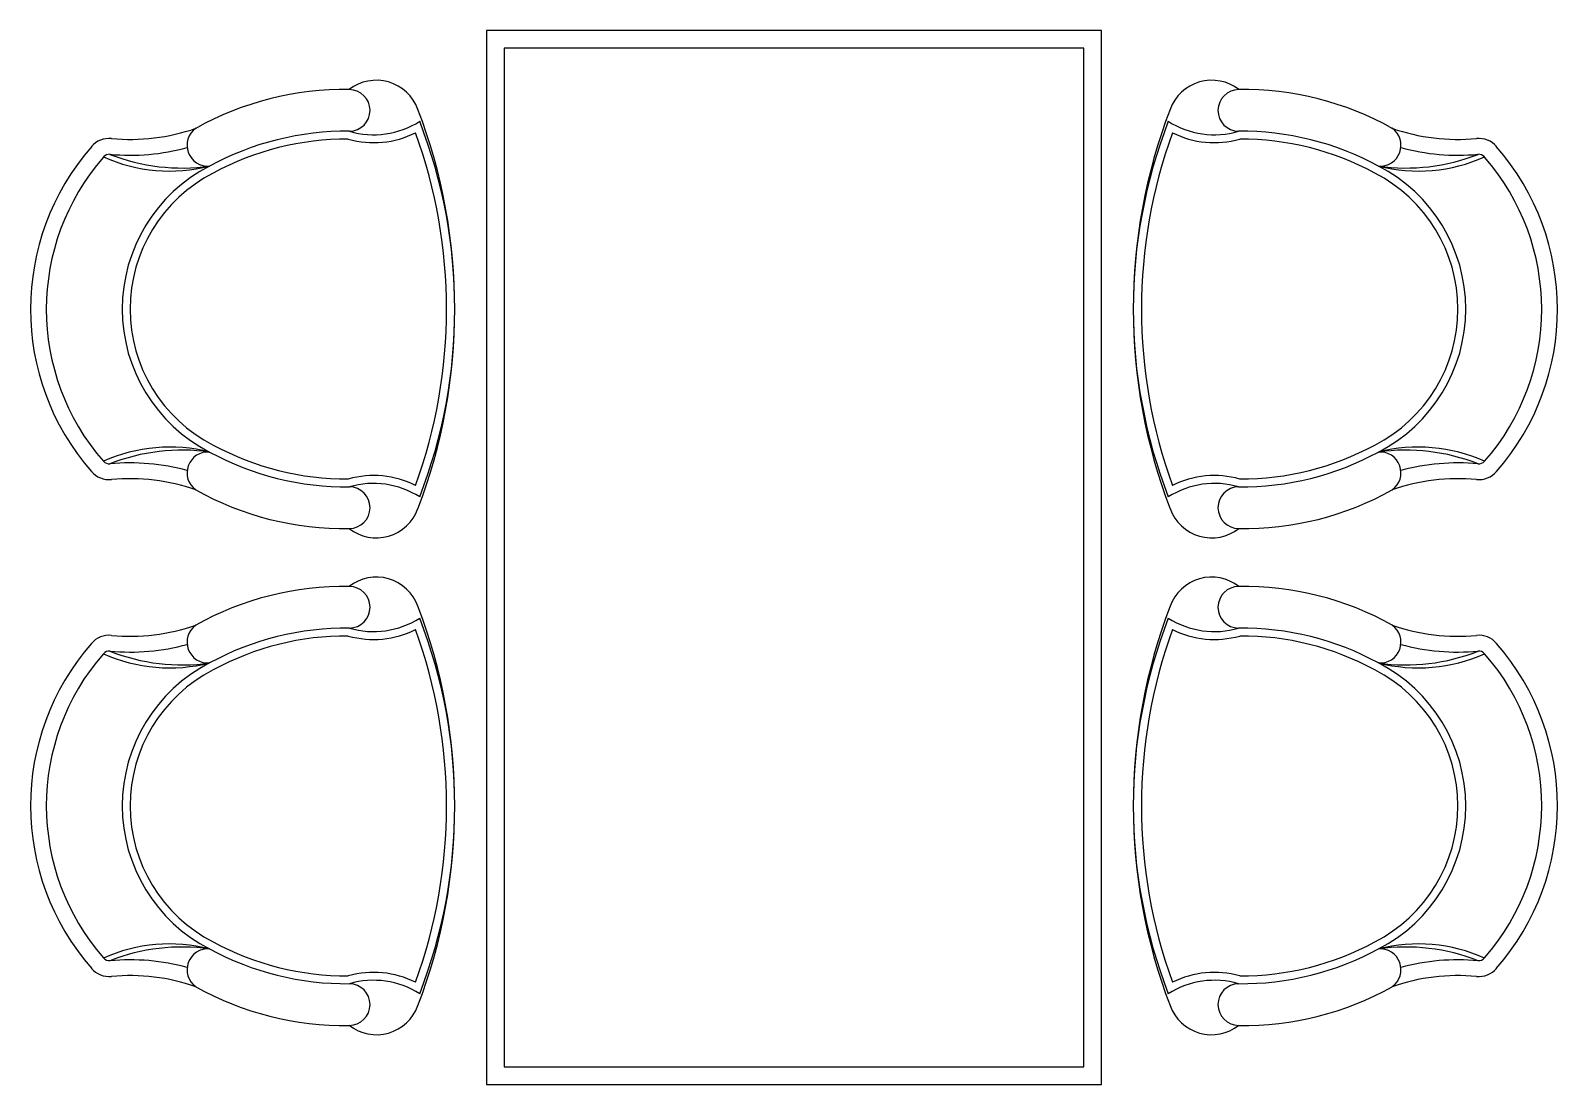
# Model space of a CAD drawing. Header units: inches. Extents: x 30105.07 to 30106.81, y 20105.3 to 20106.5.
import ezdxf

# ---------------------------------------------------------------- set-up
doc = ezdxf.new("R2010")
doc.units = ezdxf.units.IN
doc.header["$MEASUREMENT"] = 0
doc.layers.add('freecads.com', color=7, linetype='Continuous')

msp = doc.modelspace()

# ---------------------------------------------------------------- linework, layer by layer
at = {"layer": 'freecads.com', "extrusion": (0.003175, -0.005992, 0.999977)}
for p, q in [((30106.2865, 20106.5041, -0.13), (30105.5865, 20106.5041, -0.1278)), ((30105.5865, 20106.5041, -0.1278), (30105.5865, 20105.3041, -0.135)), ((30106.2865, 20105.3041, -0.1372), (30106.2865, 20106.5041, -0.13)), ((30106.2665, 20106.4841, -0.13), (30105.6065, 20106.4841, -0.1279)), ((30105.6065, 20106.4841, -0.1279), (30105.6065, 20105.3241, -0.1349)), ((30106.2665, 20105.3241, -0.137), (30106.2665, 20106.4841, -0.13)), ((30105.6065, 20105.3241, -0.1349), (30106.2665, 20105.3241, -0.137)), ((30105.5865, 20105.3041, -0.135), (30106.2865, 20105.3041, -0.1372))]:
    msp.add_line(p, q, dxfattribs=at)
at = {"layer": 'freecads.com'}
for centre, radius, start, end in [((30105.4246, 20106.0905, -0.1307), 0.3463, 89.0914, 119.2347), ((30105.461, 20106.3972, -0.1308), 0.0503, 19.7788, 128.1366), ((30105.4301, 20106.4131, -0.1307), 0.0237, 270.6077, 90.0018), ((30106.412, 20106.3972, -0.1308), 0.0503, 51.8634, 160.2212), ((30106.4429, 20106.4131, -0.1307), 0.0237, 89.9982, 269.3923), ((30106.4484, 20106.0905, -0.1307), 0.3463, 60.7653, 90.9086), ((30104.9142, 20106.1869, -0.1335), 0.6361, 339.0634, 20.9345), ((30106.9588, 20106.1869, -0.1335), 0.6361, 159.0655, 200.9366), ((30105.4579, 20106.4828, -0.1307), 0.0974, 253.61, 302.584), ((30104.9582, 20106.1869, -0.1281), 0.5921, 338.8314, 21.1664), ((30106.9148, 20106.1869, -0.1281), 0.5921, 158.8336, 201.1686), ((30106.4151, 20106.4828, -0.1307), 0.0974, 237.416, 286.39), ((30105.157, 20106.3542, -0.1295), 0.027, 84.6413, 138.8841), ((30105.1807, 20106.6076, -0.1298), 0.2275, 264.6416, 289.1858), ((30105.2692, 20106.3734, -0.1296), 0.0237, 125.2948, 274.7353), ((30105.427, 20106.0633, -0.1307), 0.3261, 89.4061, 118.5465), ((30105.427, 20106.0633, -0.1303), 0.3171, 89.6263, 118.5664), ((30105.4579, 20106.4828, -0.1303), 0.1064, 254.3017, 296.6458), ((30104.9535, 20106.1869, -0.1303), 0.5875, 340.0147, 19.9853), ((30106.9195, 20106.1869, -0.1303), 0.5875, 160.0147, 199.9853), ((30106.4151, 20106.4828, -0.1303), 0.1064, 243.3542, 285.6983), ((30106.446, 20106.0633, -0.1307), 0.3261, 61.4535, 90.5939), ((30106.446, 20106.0633, -0.1303), 0.3171, 61.4336, 90.3737), ((30106.6038, 20106.3734, -0.1296), 0.0237, 265.2647, 54.7052), ((30106.6922, 20106.6076, -0.1298), 0.2275, 250.8142, 275.3584), ((30106.716, 20106.3542, -0.1295), 0.027, 41.1159, 95.3587), ((30105.3484, 20106.1867, -0.1293), 0.2811, 138.7866, 221.1153), ((30105.157, 20106.3542, -0.1297), 0.009, 84.6294, 138.8841), ((30105.1807, 20106.6076, -0.1297), 0.2455, 264.6416, 285.3293), ((30105.2399, 20106.5718, -0.1296), 0.2243, 248.5231, 278.0079), ((30106.6331, 20106.5718, -0.1296), 0.2243, 261.9921, 291.4769), ((30106.6922, 20106.6076, -0.1297), 0.2455, 254.6707, 275.3584), ((30106.716, 20106.3542, -0.1297), 0.009, 41.1159, 95.3706), ((30106.5246, 20106.1867, -0.1293), 0.2811, 318.8847, 41.2134), ((30105.3484, 20106.1867, -0.1293), 0.2631, 138.8103, 221.1381), ((30105.2257, 20106.5288, -0.13), 0.1847, 245.8951, 284.2528), ((30105.3547, 20106.1869, -0.1296), 0.183, 117.156, 242.8419), ((30106.6473, 20106.5288, -0.13), 0.1847, 255.7472, 294.1049), ((30106.5183, 20106.1869, -0.1296), 0.183, 297.1581, 62.844), ((30106.5246, 20106.1867, -0.1293), 0.2631, 318.8619, 41.1897), ((30105.3547, 20106.1869, -0.1296), 0.174, 117.1202, 242.8776), ((30106.5183, 20106.1869, -0.1296), 0.174, 297.1224, 62.8798), ((30105.427, 20106.3106, -0.1303), 0.3171, 241.4336, 270.3737), ((30106.446, 20106.3106, -0.1303), 0.3171, 269.6263, 298.5664), ((30105.157, 20106.0197, -0.1297), 0.009, 221.1159, 275.3706), ((30105.2257, 20105.8451, -0.13), 0.1847, 75.7472, 114.1049), ((30105.2399, 20105.802, -0.1296), 0.2243, 81.9921, 111.4769), ((30105.2692, 20106.0005, -0.1296), 0.0237, 85.2647, 234.7052), ((30105.427, 20106.3106, -0.1307), 0.3261, 241.4535, 270.5939), ((30106.446, 20106.3106, -0.1307), 0.3261, 269.4061, 298.5465), ((30106.6473, 20105.8451, -0.13), 0.1847, 65.8951, 104.2528), ((30106.6331, 20105.802, -0.1296), 0.2243, 68.5231, 98.0079), ((30106.6038, 20106.0005, -0.1296), 0.0237, 305.2948, 94.7353), ((30106.716, 20106.0197, -0.1297), 0.009, 264.6294, 318.8841), ((30105.157, 20106.0197, -0.1295), 0.027, 221.1159, 275.3587), ((30105.1807, 20105.7663, -0.1297), 0.2455, 74.6707, 95.3584), ((30105.4579, 20105.891, -0.1303), 0.1064, 63.3542, 105.6983), ((30106.4151, 20105.891, -0.1303), 0.1064, 74.3017, 116.6458), ((30106.6922, 20105.7663, -0.1297), 0.2455, 84.6416, 105.3293), ((30106.716, 20106.0197, -0.1295), 0.027, 264.6413, 318.8841), ((30105.1807, 20105.7663, -0.1298), 0.2275, 70.8142, 95.3584), ((30105.4246, 20106.2833, -0.1307), 0.3463, 240.7653, 270.9086), ((30105.4301, 20105.9608, -0.1307), 0.0237, 269.9982, 89.3923), ((30105.4579, 20105.891, -0.1307), 0.0974, 57.416, 106.39), ((30106.4151, 20105.891, -0.1307), 0.0974, 73.61, 122.584), ((30106.4429, 20105.9608, -0.1307), 0.0237, 90.6077, 270.0018), ((30106.4484, 20106.2833, -0.1307), 0.3463, 269.0914, 299.2347), ((30106.6922, 20105.7663, -0.1298), 0.2275, 84.6416, 109.1858), ((30105.461, 20105.9767, -0.1308), 0.0503, 231.8634, 340.2212), ((30106.412, 20105.9767, -0.1308), 0.0503, 199.7788, 308.1366), ((30105.461, 20105.8315, -0.1308), 0.0503, 19.7788, 128.1366), ((30106.412, 20105.8315, -0.1308), 0.0503, 51.8634, 160.2212), ((30105.4246, 20105.5248, -0.1307), 0.3463, 89.0914, 119.2347), ((30105.4301, 20105.8474, -0.1307), 0.0237, 270.6077, 90.0018), ((30106.4429, 20105.8474, -0.1307), 0.0237, 89.9982, 269.3923), ((30106.4484, 20105.5248, -0.1307), 0.3463, 60.7653, 90.9086), ((30104.9142, 20105.6212, -0.1335), 0.6361, 339.0655, 20.9366), ((30106.9588, 20105.6212, -0.1335), 0.6361, 159.0634, 200.9345), ((30105.1807, 20106.0419, -0.1298), 0.2275, 264.6416, 289.1858), ((30105.2692, 20105.8076, -0.1296), 0.0237, 125.2948, 274.7353), ((30105.427, 20105.4976, -0.1307), 0.3261, 89.4061, 118.5465), ((30105.4579, 20105.9171, -0.1303), 0.1064, 254.3017, 296.6458), ((30105.4579, 20105.9171, -0.1307), 0.0974, 253.61, 302.584), ((30104.9535, 20105.6212, -0.1303), 0.5875, 340.0147, 19.9853), ((30104.9582, 20105.6212, -0.1281), 0.5921, 338.8336, 21.1686), ((30106.9148, 20105.6212, -0.1281), 0.5921, 158.8314, 201.1664), ((30106.9195, 20105.6212, -0.1303), 0.5875, 160.0147, 199.9853), ((30106.4151, 20105.9171, -0.1307), 0.0974, 237.416, 286.39), ((30106.4151, 20105.9171, -0.1303), 0.1064, 243.3542, 285.6983), ((30106.446, 20105.4976, -0.1307), 0.3261, 61.4535, 90.5939), ((30106.6038, 20105.8076, -0.1296), 0.0237, 265.2647, 54.7052), ((30106.6922, 20106.0419, -0.1298), 0.2275, 250.8142, 275.3584), ((30105.3484, 20105.6214, -0.1293), 0.2811, 138.8847, 221.2134), ((30105.157, 20105.7885, -0.1295), 0.027, 84.6413, 138.8841), ((30105.1807, 20106.0419, -0.1297), 0.2455, 264.6416, 285.3293), ((30105.427, 20105.4976, -0.1303), 0.3171, 89.6263, 118.5664), ((30106.446, 20105.4976, -0.1303), 0.3171, 61.4336, 90.3737), ((30106.6922, 20106.0419, -0.1297), 0.2455, 254.6707, 275.3584), ((30106.716, 20105.7885, -0.1295), 0.027, 41.1159, 95.3587), ((30106.5246, 20105.6214, -0.1293), 0.2811, 318.7866, 41.1153), ((30105.3484, 20105.6214, -0.1293), 0.2631, 138.8619, 221.1897), ((30105.157, 20105.7885, -0.1297), 0.009, 84.6294, 138.8841), ((30105.2257, 20105.9631, -0.13), 0.1847, 245.8951, 284.2528), ((30105.2399, 20106.0061, -0.1296), 0.2243, 248.5231, 278.0079), ((30106.6331, 20106.0061, -0.1296), 0.2243, 261.9921, 291.4769), ((30106.6473, 20105.9631, -0.13), 0.1847, 255.7472, 294.1049), ((30106.716, 20105.7885, -0.1297), 0.009, 41.1159, 95.3706), ((30106.5246, 20105.6214, -0.1293), 0.2631, 318.8103, 41.1381), ((30105.3547, 20105.6212, -0.1296), 0.183, 117.1581, 242.844), ((30105.3547, 20105.6212, -0.1296), 0.174, 117.1224, 242.8798), ((30106.5183, 20105.6212, -0.1296), 0.174, 297.1202, 62.8776), ((30106.5183, 20105.6212, -0.1296), 0.183, 297.156, 62.8419), ((30105.2257, 20105.2794, -0.13), 0.1847, 75.7472, 114.1049), ((30105.2399, 20105.2363, -0.1296), 0.2243, 81.9921, 111.4769), ((30105.2692, 20105.4348, -0.1296), 0.0237, 85.2647, 234.7052), ((30105.427, 20105.7449, -0.1307), 0.3261, 241.4535, 270.5939), ((30105.427, 20105.7449, -0.1303), 0.3171, 241.4336, 270.3737), ((30106.446, 20105.7449, -0.1307), 0.3261, 269.4061, 298.5465), ((30106.446, 20105.7449, -0.1303), 0.3171, 269.6263, 298.5664), ((30106.6473, 20105.2794, -0.13), 0.1847, 65.8951, 104.2528), ((30106.6331, 20105.2363, -0.1296), 0.2243, 68.5231, 98.0079), ((30106.6038, 20105.4348, -0.1296), 0.0237, 305.2948, 94.7353), ((30105.157, 20105.454, -0.1297), 0.009, 221.1159, 275.3706), ((30105.1807, 20105.2005, -0.1297), 0.2455, 74.6707, 95.3584), ((30106.6922, 20105.2005, -0.1297), 0.2455, 84.6416, 105.3293), ((30106.716, 20105.454, -0.1297), 0.009, 264.6294, 318.8841), ((30105.157, 20105.454, -0.1295), 0.027, 221.1159, 275.3587), ((30105.1807, 20105.2005, -0.1298), 0.2275, 70.8142, 95.3584), ((30105.4579, 20105.3253, -0.1303), 0.1064, 63.3542, 105.6983), ((30105.4579, 20105.3253, -0.1307), 0.0974, 57.416, 106.39), ((30106.4151, 20105.3253, -0.1307), 0.0974, 73.61, 122.584), ((30106.4151, 20105.3253, -0.1303), 0.1064, 74.3017, 116.6458), ((30106.6922, 20105.2005, -0.1298), 0.2275, 84.6416, 109.1858), ((30106.716, 20105.454, -0.1295), 0.027, 264.6413, 318.8841), ((30105.4246, 20105.7176, -0.1307), 0.3463, 240.7653, 270.9086), ((30105.4301, 20105.3951, -0.1307), 0.0237, 269.9982, 89.3923), ((30106.4429, 20105.3951, -0.1307), 0.0237, 90.6077, 270.0018), ((30106.4484, 20105.7176, -0.1307), 0.3463, 269.0914, 299.2347), ((30105.461, 20105.411, -0.1308), 0.0503, 231.8634, 340.2212), ((30106.412, 20105.411, -0.1308), 0.0503, 199.7788, 308.1366)]:
    msp.add_arc(centre, radius, start, end, dxfattribs=at)

doc.saveas('drawing.dxf')
